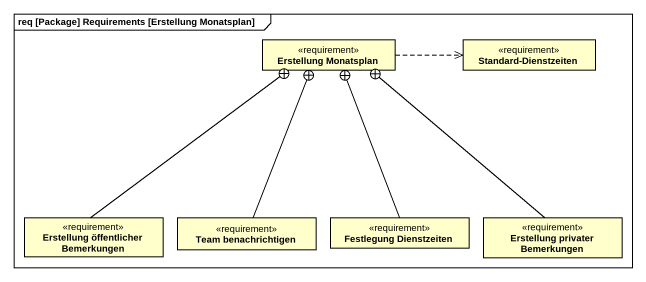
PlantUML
@startuml
mainframe req [Package] Requirements [Erstellung Monatsplan]
hide circle
hide empty members
class "Erstellung Monatsplan" as Erstellung_Monatsplan <<requirement>>
class "Standard-Dienstzeiten" as Standard_Dienstzeiten <<requirement>>
class "Erstellung öffentlicher Bemerkungen" as Erstellung_öffentlicher <<requirement>>
class "Team benachrichtigen" as Team_benachrichtigen <<requirement>>
class "Festlegung Dienstzeiten" as Festlegung_Dienstzeiten <<requirement>>
class "Erstellung privater Bemerkungen" as Erstellung_privater <<requirement>>
Erstellung_Monatsplan .right.> Standard_Dienstzeiten
Erstellung_öffentlicher -up-+ Erstellung_Monatsplan
Team_benachrichtigen -up-+ Erstellung_Monatsplan
Festlegung_Dienstzeiten -up-+ Erstellung_Monatsplan
Erstellung_privater -up-+ Erstellung_Monatsplan
@enduml
